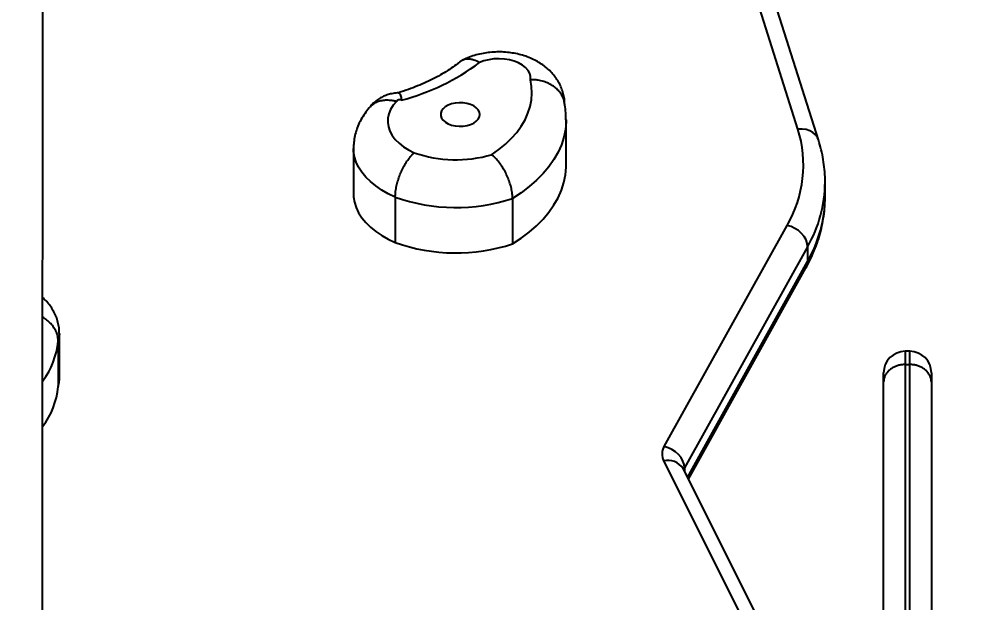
# Model space of a CAD drawing. Header units: millimetres. Extents: x -5684 to 4493, y -3963 to 3401.
# Drawn here: x -1857.9 to -1439.6, y 1572 to 1828.9 of the extents above; entities that cross this region are included whole.
import ezdxf

# ---------------------------------------------------------------- set-up
doc = ezdxf.new("R2010")
doc.units = ezdxf.units.MM
for name, color, linetype in [('DIKOM_ОБЪЕКТ', 7, 'Continuous'), ('DIKOM_РАЗМЕР_ЗОНА', 7, 'Continuous'), ('DIKOM_РАЗМЕР_ОБЪЕКТА', 7, 'Continuous')]:
    doc.layers.add(name, color=color, linetype=linetype)
doc.styles.add('style1', font='arial.ttf', dxfattribs={"width": 0.8})
doc.dimstyles.new('1-50', dxfattribs={"dimtxt": 300, "dimasz": 200, "dimexe": 100, "dimexo": 0, "dimgap": 100, "dimtad": 1, "dimdec": 0, "dimtxsty": 'style1', "dimcen": 0, "dimclrd": 7, "dimclre": 7, "dimadec": 1, "dimazin": 2, "dimtfac": 1, "dimtdec": 0, "dimtmove": 0, "dimatfit": 3, "dimfxl": 0, "dimlwd": 25, "dimlwe": 18, "dimarcsym": 0})

# ---------------------------------------------------------------- blocks, each defined once
blk = doc.blocks.new('*D10')
at = {"layer": 'Defpoints', "color": 0, "transparency": 16777216}
for p in [(-1818.33, 3401.44), (-5234.13, -2954), (1.4, -2954)]:
    blk.add_point(p, dxfattribs=at)
at = {"layer": 'DIKOM_РАЗМЕР_ЗОНА', "color": 7, "lineweight": 18, "transparency": 16777216}
for p, q in [((-1818.33, 3401.44), (-5334.13, 3401.44)), ((1.4, -2954), (-5334.13, -2954))]:
    blk.add_line(p, q, dxfattribs=at)
at = {"layer": 'DIKOM_РАЗМЕР_ЗОНА', "color": 7, "lineweight": 25, "transparency": 16777216}
blk.add_line((-5234.13, 3201.44), (-5234.13, -2754), dxfattribs=at)
at = {"layer": 'DIKOM_РАЗМЕР_ЗОНА', "color": 7, "transparency": 16777216}
for points in [[(-5267.46, 3201.44), (-5200.79, 3201.44), (-5234.13, 3401.44)], [(-5267.46, -2754), (-5200.79, -2754), (-5234.13, -2954)]]:
    blk.add_solid(points, dxfattribs=at)
at = {"layer": 'DIKOM_РАЗМЕР_ЗОНА', "color": 0, "transparency": 16777216, "insert": (-5487.4, -234.84), "char_height": 300, "attachment_point": 5, "rotation": 90, "style": 'style1'}
blk.add_mtext('6350', dxfattribs=at)
blk = doc.blocks.new('*D11')
at = {"layer": 'Defpoints', "color": 0, "transparency": 16777216}
for p in [(-3580.77, 1935), (-1952.03, 1935), (1.4, -915)]:
    blk.add_point(p, dxfattribs=at)
at = {"layer": 'DIKOM_РАЗМЕР_ОБЪЕКТА', "color": 7, "lineweight": 18, "transparency": 16777216}
for p, q in [((-1952.03, 1935), (-3680.77, 1935)), ((1.4, -915), (-3680.77, -915))]:
    blk.add_line(p, q, dxfattribs=at)
at = {"layer": 'DIKOM_РАЗМЕР_ОБЪЕКТА', "color": 7, "lineweight": 25, "transparency": 16777216}
blk.add_line((-3580.77, -715), (-3580.77, 1735), dxfattribs=at)
at = {"layer": 'DIKOM_РАЗМЕР_ОБЪЕКТА', "color": 7, "transparency": 16777216}
for points in [[(-3614.1, 1735), (-3547.44, 1735), (-3580.77, 1935)], [(-3614.1, -715), (-3547.44, -715), (-3580.77, -915)]]:
    blk.add_solid(points, dxfattribs=at)
at = {"layer": 'DIKOM_РАЗМЕР_ОБЪЕКТА', "color": 0, "transparency": 16777216, "insert": (-3833.94, 268.84), "char_height": 300, "attachment_point": 5, "rotation": 90, "style": 'style1'}
blk.add_mtext('2850', dxfattribs=at)

msp = doc.modelspace()

# ---------------------------------------------------------------- linework, layer by layer
at = {"layer": 'DIKOM_ОБЪЕКТ'}
for p, q in [((-1515.3, 1780.49), (-1558.71, 1917.73)), ((-1506.25, 1775.76), (-1549.65, 1912.99)), ((-1617.29, 1764.65), (-1617.29, 1784.66)), ((-1710.76, 1772.04), (-1710.76, 1752.03)), ((-1503.34, 1750.78), (-1503.34, 1757.19)), ((-1692.41, 1750.62), (-1692.41, 1730.62)), ((-1640.82, 1750), (-1640.82, 1730)), ((-1503.34, 1750.53), (-1503.34, 1750.78)), ((-1574.18, 1640.85), (-1520.07, 1738.11)), ((-1511.05, 1728.71), (-1565.17, 1631.44)), ((-1511.05, 1728.71), (-1511.05, 1722.31)), ((-1563.91, 1627.3), (-1511.05, 1722.31)), ((-1563.5, 1626.49), (-1511.76, 1719.49)), ((-1840.13, 1670.56), (-1840.13, 1690.56)), ((-1840.67, 1687.22), (-1840.67, 1667.22)), ((-1466.1, 1682.74), (-1468.1, 1682.74)), ((-1468.1, 1682.74), (-1468.1, 1676.92)), ((-1466.1, 1676.92), (-1466.1, 1682.74)), ((-1477.6, 1669.28), (-1477.6, 1673.24)), ((-1468.1, 1676.92), (-1466.1, 1676.92)), ((-1468.1, 1676.92), (-1468.1, 1565.04)), ((-1466.1, 1565.04), (-1466.1, 1676.92)), ((-1456.6, 1673.24), (-1456.6, 1669.28)), ((-1477.6, 1555.58), (-1477.6, 1669.28)), ((-1456.6, 1669.28), (-1456.6, 1555.54)), ((-1538.07, 1562.22), (-1574.33, 1634.5)), ((-1565.17, 1631.44), (-1565.17, 1629.81)), ((-1529.58, 1558.88), (-1565.84, 1631.16))]:
    msp.add_line(p, q, dxfattribs=at)
at = {"layer": 'DIKOM_ОБЪЕКТ', "flags": 128}
for points in [[(-1632.93, 1802.25), (-1632.9, 1803.64), (-1633.25, 1805.01), (-1633.97, 1806.33), (-1635.05, 1807.56), (-1636.45, 1808.67), (-1638.13, 1809.63), (-1640.06, 1810.4), (-1642.17, 1810.98), (-1644.41, 1811.33), (-1646.72, 1811.46), (-1649.03, 1811.36), (-1651.28, 1811.04), (-1653.41, 1810.49), (-1655.37, 1809.74)], [(-1650.03, 1769.26), (-1646.82, 1771.52), (-1643.89, 1773.92), (-1641.27, 1776.45), (-1638.96, 1779.08), (-1636.98, 1781.8), (-1635.34, 1784.61), (-1634.04, 1787.48), (-1633.1, 1790.4), (-1632.51, 1793.35), (-1632.29, 1796.32), (-1632.43, 1799.29), (-1632.93, 1802.25)], [(-1691.88, 1792.71), (-1693.34, 1790.98), (-1694.47, 1789.16), (-1695.25, 1787.28), (-1695.67, 1785.35), (-1695.74, 1783.41), (-1695.44, 1781.48), (-1694.78, 1779.57), (-1693.77, 1777.73), (-1692.43, 1775.96), (-1690.76, 1774.3), (-1688.8, 1772.76), (-1686.55, 1771.36), (-1684.07, 1770.11)], [(-1689.65, 1793.25), (-1689.97, 1793.37), (-1690.32, 1793.42), (-1690.68, 1793.43), (-1691.03, 1793.37), (-1691.34, 1793.26), (-1691.6, 1793.11), (-1691.78, 1792.92), (-1691.88, 1792.71)], [(-1659.29, 1791.33), (-1660.86, 1791.79), (-1662.55, 1792.05), (-1664.29, 1792.1), (-1666.01, 1791.94), (-1667.65, 1791.58), (-1669.13, 1791.02), (-1670.39, 1790.3), (-1671.39, 1789.44), (-1672.07, 1788.48), (-1672.42, 1787.45), (-1672.42, 1786.41), (-1672.07, 1785.38), (-1671.37, 1784.42), (-1670.37, 1783.56), (-1669.11, 1782.84), (-1667.62, 1782.29), (-1665.99, 1781.93), (-1664.26, 1781.77), (-1662.52, 1781.82), (-1660.83, 1782.09), (-1659.26, 1782.55), (-1657.88, 1783.19), (-1656.75, 1783.99), (-1655.91, 1784.9), (-1655.39, 1785.9), (-1655.21, 1786.95), (-1655.39, 1787.99), (-1655.92, 1788.99), (-1656.77, 1789.9), (-1657.91, 1790.69), (-1659.29, 1791.33)], [(-1617.29, 1784.65), (-1617.3, 1783.77), (-1617.6, 1780.37), (-1618.28, 1776.99), (-1619.35, 1773.64), (-1620.8, 1770.35), (-1622.63, 1767.12), (-1624.82, 1763.98), (-1627.36, 1760.93), (-1630.25, 1758), (-1633.46, 1755.19), (-1636.99, 1752.52), (-1640.82, 1750)], [(-1506.25, 1775.76), (-1506.68, 1776.78), (-1507.54, 1778), (-1508.7, 1779.02), (-1510.12, 1779.8), (-1511.73, 1780.32), (-1513.48, 1780.55), (-1515.3, 1780.49)], [(-1692.41, 1750.62), (-1695.51, 1752.09), (-1698.38, 1753.71), (-1700.99, 1755.48), (-1703.33, 1757.39), (-1705.38, 1759.41), (-1707.11, 1761.54), (-1708.52, 1763.75), (-1709.59, 1766.02), (-1710.32, 1768.35), (-1710.7, 1770.7), (-1710.76, 1772.02)], [(-1640.82, 1730), (-1636.99, 1732.52), (-1633.46, 1735.19), (-1630.25, 1738), (-1627.36, 1740.93), (-1624.82, 1743.98), (-1622.63, 1747.12), (-1620.8, 1750.34), (-1619.35, 1753.64), (-1618.28, 1756.98), (-1617.6, 1760.37), (-1617.3, 1763.77), (-1617.29, 1764.65)], [(-1710.76, 1752.03), (-1710.7, 1750.7), (-1710.32, 1748.34), (-1709.59, 1746.02), (-1708.52, 1743.74), (-1707.11, 1741.53), (-1705.38, 1739.41), (-1703.33, 1737.38), (-1700.99, 1735.48), (-1698.38, 1733.71), (-1695.51, 1732.08), (-1692.41, 1730.62)], [(-1511.05, 1728.71), (-1511.23, 1730.23), (-1511.74, 1731.75), (-1512.57, 1733.24), (-1513.69, 1734.61), (-1515.06, 1735.83), (-1516.62, 1736.84), (-1518.31, 1737.62), (-1520.07, 1738.11)], [(-1840.13, 1690.55), (-1840.23, 1689.13), (-1840.67, 1687.22)], [(-1840.67, 1667.22), (-1840.23, 1669.13), (-1840.13, 1670.56)], [(-1565.17, 1631.44), (-1565.34, 1632.96), (-1565.85, 1634.49), (-1566.68, 1635.97), (-1567.8, 1637.35), (-1569.17, 1638.56), (-1570.73, 1639.58), (-1572.42, 1640.35), (-1574.18, 1640.85)]]:
    msp.add_lwpolyline(points, dxfattribs=at)
at = {"layer": 'DIKOM_ОБЪЕКТ'}
for centre, radius, start, end in [((-1715.35, 1890.59), 100.67, 284.7881, 306.5725), ((-1565.79, 1764.71), 52.9, 329.8164, 17.362), ((-1665.7, 1823.34), 56.31, 250.9612, 286.1583), ((-1561.88, 1757.76), 58.54, 330.2512, 359.4183), ((-1665.7, 1825.88), 79.85, 250.4634, 288.1585), ((-1561.18, 1751.17), 57.84, 330.0687, 359.3668), ((-1665.7, 1805.88), 79.85, 250.4634, 288.1585), ((-1516.75, 1722.25), 5.69, 331.0753, 0.6212), ((-1875.17, 1690.49), 34.65, 323.2286, 354.5879), ((-1468.1, 1673.24), 9.5, 90, 180), ((-1466.1, 1673.24), 9.5, 0, 90), ((-1875.2, 1670.49), 34.69, 323.0027, 354.5779), ((-1568.47, 1637.53), 6.6, 149.8292, 207.3287), ((-1572.35, 1627.09), 7.67, 32.012, 105.0284), ((-1562.33, 1629.84), 3.25, 150.5448, 168.179)]:
    msp.add_arc(centre, radius, start, end, dxfattribs=at)
for points, knots in [([(-1848.58, 446), (-1848.58, 446.93), (-1848.58, 449.41), (-1848.58, 453.42), (-1848.57, 460.02), (-1848.57, 468.47), (-1848.57, 479.19), (-1848.56, 489.95), (-1848.56, 500.55), (-1848.55, 511.38), (-1848.55, 522.52), (-1848.54, 534.33), (-1848.53, 545.65), (-1848.52, 557.08), (-1848.52, 568.5), (-1848.51, 579.8), (-1848.51, 590.24), (-1848.5, 599.82), (-1848.5, 608.8), (-1848.49, 630.14), (-1848.47, 664.4), (-1848.45, 705.16), (-1848.43, 739.64), (-1848.42, 767.69), (-1848.41, 795.57), (-1848.39, 823.25), (-1848.37, 850.71), (-1848.36, 875.12), (-1848.35, 896.46), (-1848.33, 914.73), (-1848.32, 932.5), (-1848.31, 949.65), (-1848.29, 965.73), (-1848.28, 980.66), (-1848.26, 994.38), (-1848.25, 1007.16), (-1848.23, 1019.1), (-1848.21, 1030.21), (-1848.2, 1040.58), (-1848.18, 1050.29), (-1848.16, 1059.5), (-1848.14, 1069.51), (-1848.12, 1080.22), (-1848.09, 1091.73), (-1848.07, 1103.25), (-1848.04, 1115.16), (-1848.02, 1126.97), (-1848, 1138.79), (-1847.98, 1150.54), (-1847.96, 1163.08), (-1847.94, 1176.36), (-1847.92, 1190.31), (-1847.9, 1205.72), (-1847.88, 1222.63), (-1847.86, 1241.06), (-1847.85, 1260.02), (-1847.82, 1282.19), (-1847.8, 1307.64), (-1847.77, 1336.35), (-1847.75, 1365.22), (-1847.72, 1394.19), (-1847.7, 1425.18), (-1847.67, 1458.31), (-1847.64, 1493.79), (-1847.62, 1524.89), (-1847.6, 1551.19), (-1847.58, 1572.2), (-1847.57, 1592.7), (-1847.56, 1608.68), (-1847.55, 1620.21), (-1847.54, 1627.46), (-1847.54, 1634.92), (-1847.53, 1642.94), (-1847.53, 1651.8), (-1847.52, 1661.37), (-1847.52, 1671.62), (-1847.51, 1682.52), (-1847.5, 1694.26), (-1847.5, 1706.84), (-1847.49, 1720.84), (-1847.48, 1736.35), (-1847.47, 1753.43), (-1847.46, 1771.58), (-1847.45, 1790.81), (-1847.44, 1811.12), (-1847.43, 1832.49), (-1847.41, 1854.92), (-1847.41, 1870.23), (-1847.4, 1878.05)], [0, 0, 0, 0, 0.001498, 0.003989, 0.006445, 0.012118, 0.017672, 0.024107, 0.030318, 0.036301, 0.04398, 0.051268, 0.058164, 0.064674, 0.071918, 0.078615, 0.084763, 0.090361, 0.095472, 0.100516, 0.12772, 0.155228, 0.1717, 0.188174, 0.204661, 0.221178, 0.237752, 0.254405, 0.26601, 0.277604, 0.289167, 0.300684, 0.312153, 0.322908, 0.333648, 0.344402, 0.355189, 0.366017, 0.376692, 0.387401, 0.398131, 0.408864, 0.42417, 0.439439, 0.454657, 0.469813, 0.484904, 0.496816, 0.508717, 0.520626, 0.532558, 0.544521, 0.556506, 0.570663, 0.584852, 0.599066, 0.613303, 0.633672, 0.654032, 0.67433, 0.694581, 0.714799, 0.73878, 0.762731, 0.786671, 0.800714, 0.81431, 0.827405, 0.840005, 0.844582, 0.849091, 0.853587, 0.858525, 0.864005, 0.870028, 0.876206, 0.882869, 0.890018, 0.897653, 0.905776, 0.915419, 0.925671, 0.936534, 0.948007, 0.960092, 0.972786, 0.98609, 1, 1, 1, 1]), ([(-1655.37, 1809.74), (-1655.38, 1809.75), (-1656.18, 1810.23), (-1657.59, 1810.89), (-1659.53, 1811.33), (-1661.16, 1811.32), (-1662.65, 1810.96), (-1663.46, 1810.41), (-1663.87, 1810.13)], [0, 0, 0, 0, 0.003575, 0.253901, 0.438955, 0.629311, 0.813554, 1, 1, 1, 1]), ([(-1617.91, 1791.45), (-1617.91, 1791.8), (-1617.9, 1792.99), (-1618.21, 1794.98), (-1618.83, 1797.38), (-1619.75, 1799.68), (-1620.92, 1801.86), (-1622.35, 1803.9), (-1624.01, 1805.81), (-1625.92, 1807.56), (-1628.05, 1809.16), (-1630.41, 1810.57), (-1632.98, 1811.8), (-1635.72, 1812.81), (-1638.61, 1813.59), (-1641.58, 1814.13), (-1644.62, 1814.44), (-1647.69, 1814.49), (-1650.76, 1814.3), (-1653.81, 1813.87), (-1656.82, 1813.17), (-1659.76, 1812.2), (-1661.81, 1811.32), (-1662.87, 1810.76), (-1663.03, 1810.68)], [0, 0, 0, 0, 0.018646, 0.062778, 0.106502, 0.150073, 0.193759, 0.237847, 0.282635, 0.328413, 0.375415, 0.42375, 0.47333, 0.523853, 0.574896, 0.62605, 0.677207, 0.728418, 0.779838, 0.831619, 0.883956, 0.937008, 0.990798, 1, 1, 1, 1]), ([(-1663.88, 1810.14), (-1664.22, 1809.86), (-1665.45, 1808.88), (-1667.75, 1807.24), (-1670.86, 1805.26), (-1674.21, 1803.36), (-1677.79, 1801.56), (-1681.58, 1799.87), (-1685.59, 1798.3), (-1688.86, 1797.14), (-1690.84, 1796.56), (-1691.37, 1796.4)], [0, 0, 0, 0, 0.050919, 0.179303, 0.30775, 0.436248, 0.564932, 0.693881, 0.823139, 0.952722, 1, 1, 1, 1]), ([(-1618.07, 1792.45), (-1618.08, 1792.49), (-1618.15, 1793.19), (-1618.67, 1794.51), (-1619.68, 1796.35), (-1621.09, 1797.99), (-1622.83, 1799.42), (-1624.85, 1800.59), (-1627.11, 1801.48), (-1629.26, 1801.98), (-1631.2, 1802.22), (-1632.34, 1802.26), (-1632.92, 1802.25), (-1632.93, 1802.25)], [0, 0, 0, 0, 0.005594, 0.126106, 0.243218, 0.363721, 0.480944, 0.60155, 0.719075, 0.839982, 0.918314, 0.997609, 1, 1, 1, 1]), ([(-1691.17, 1796.4), (-1691.31, 1796.4), (-1692.23, 1796.41), (-1693.87, 1796.13), (-1696.03, 1795.57), (-1698.02, 1794.75), (-1699.86, 1793.69), (-1701.53, 1792.4), (-1702.79, 1791.2), (-1703.4, 1790.38), (-1703.59, 1790.11)], [0, 0, 0, 0, 0.028252, 0.193189, 0.343772, 0.492589, 0.639802, 0.785934, 0.931487, 1, 1, 1, 1]), ([(-1689.65, 1793.25), (-1689.65, 1793.26), (-1689.58, 1793.65), (-1689.64, 1794.39), (-1689.94, 1795.35), (-1690.4, 1796.07), (-1690.84, 1796.43), (-1691.1, 1796.38), (-1691.17, 1796.37)], [0, 0, 0, 0, 0.002573, 0.193791, 0.392027, 0.639699, 0.894621, 1, 1, 1, 1]), ([(-1703.52, 1790.19), (-1703.64, 1790.07), (-1704.49, 1789.15), (-1705.88, 1787.3), (-1707.55, 1784.62), (-1708.87, 1781.84), (-1709.85, 1779), (-1710.47, 1776.13), (-1710.76, 1773.79), (-1710.73, 1772.42), (-1710.72, 1772.02)], [0, 0, 0, 0, 0.02586, 0.186874, 0.344879, 0.498615, 0.648447, 0.794993, 0.938977, 1, 1, 1, 1]), ([(-1691.88, 1792.71), (-1691.89, 1792.71), (-1692.43, 1792.82), (-1693.48, 1793.02), (-1695.25, 1793.21), (-1697.21, 1793.2), (-1699.26, 1792.84), (-1701.1, 1792.12), (-1702.54, 1791.24), (-1703.23, 1790.47), (-1703.5, 1790.17)], [0, 0, 0, 0, 0.002614, 0.112059, 0.223033, 0.387248, 0.55622, 0.720323, 0.889177, 1, 1, 1, 1]), ([(-1617.33, 1784.65), (-1617.32, 1785.36), (-1617.31, 1787.24), (-1617.58, 1789.85), (-1617.95, 1791.73), (-1618.1, 1792.45)], [0, 0, 0, 0, 0.2704005, 0.7190341, 1, 1, 1, 1]), ([(-1503.37, 1757.16), (-1503.37, 1757.57), (-1503.32, 1759.44), (-1503.56, 1762.76), (-1504.11, 1767.09), (-1504.98, 1771.44), (-1505.82, 1774.31), (-1506.25, 1775.76)], [0, 0, 0, 0, 0.066249, 0.298163, 0.530079, 0.762315, 1, 1, 1, 1]), ([(-1692.41, 1750.62), (-1692.38, 1751.31), (-1692.34, 1752.7), (-1691.98, 1754.98), (-1691.4, 1757.36), (-1690.62, 1759.74), (-1689.65, 1762.1), (-1688.53, 1764.32), (-1687.27, 1766.39), (-1686.08, 1767.99), (-1685.02, 1769.21), (-1684.4, 1769.81), (-1684.08, 1770.1), (-1684.07, 1770.11)], [0, 0, 0, 0, 0.105752, 0.214571, 0.320323, 0.42914, 0.534913, 0.64375, 0.749577, 0.858469, 0.927152, 0.996645, 1, 1, 1, 1]), ([(-1640.82, 1750), (-1640.84, 1750.68), (-1640.89, 1752.06), (-1641.29, 1754.31), (-1641.91, 1756.65), (-1642.76, 1758.98), (-1643.82, 1761.29), (-1645.05, 1763.47), (-1646.42, 1765.49), (-1647.74, 1767.1), (-1648.94, 1768.34), (-1649.66, 1768.96), (-1650.02, 1769.25), (-1650.03, 1769.26)], [0, 0, 0, 0, 0.104286, 0.211606, 0.315889, 0.423177, 0.52786, 0.635524, 0.741216, 0.849897, 0.923609, 0.998286, 1, 1, 1, 1]), ([(-1511.76, 1719.49), (-1511.35, 1720.26), (-1510.18, 1722.4), (-1508.51, 1725.99), (-1506.84, 1730.26), (-1505.49, 1734.58), (-1504.46, 1738.92), (-1503.77, 1743.27), (-1503.39, 1747.14), (-1503.38, 1749.55), (-1503.38, 1750.5)], [0, 0, 0, 0, 0.077874, 0.218411, 0.358286, 0.497332, 0.635607, 0.773214, 0.910299, 1, 1, 1, 1]), ([(-1840.17, 1690.55), (-1840.16, 1690.96), (-1840.14, 1692.22), (-1840.44, 1694.28), (-1841.04, 1696.69), (-1841.93, 1699), (-1843.08, 1701.19), (-1844.49, 1703.24), (-1845.96, 1704.99), (-1847.04, 1705.96), (-1847.5, 1706.37)], [0, 0, 0, 0, 0.06948, 0.208113, 0.345405, 0.482151, 0.61919, 0.757415, 0.897762, 1, 1, 1, 1]), ([(-1840.67, 1687.22), (-1840.71, 1687.89), (-1840.79, 1689.24), (-1841.44, 1691.24), (-1842.46, 1693.17), (-1843.86, 1694.95), (-1845.54, 1696.53), (-1846.86, 1697.38), (-1847.5, 1697.79)], [0, 0, 0, 0, 0.166349, 0.337526, 0.503875, 0.675039, 0.841545, 1, 1, 1, 1]), ([(-1468.1, 1676.92), (-1468.37, 1676.92), (-1468.89, 1676.91), (-1469.68, 1676.82), (-1470.47, 1676.69), (-1471.24, 1676.5), (-1471.99, 1676.26), (-1472.7, 1675.98), (-1473.39, 1675.64), (-1474.25, 1675.14), (-1475.03, 1674.54), (-1475.71, 1673.88), (-1476.16, 1673.34), (-1476.56, 1672.79), (-1476.89, 1672.21), (-1477.17, 1671.6), (-1477.39, 1670.93), (-1477.55, 1670.21), (-1477.6, 1669.65), (-1477.6, 1669.34), (-1477.6, 1669.28)], [0, 0, 0, 0, 0.052747, 0.10586, 0.160128, 0.214796, 0.267734, 0.321042, 0.374924, 0.429591, 0.53536, 0.589629, 0.644296, 0.697044, 0.750157, 0.804426, 0.859094, 0.922482, 0.986509, 1, 1, 1, 1]), ([(-1456.6, 1669.28), (-1456.6, 1669.34), (-1456.61, 1669.65), (-1456.66, 1670.21), (-1456.81, 1670.92), (-1457.03, 1671.58), (-1457.3, 1672.18), (-1457.64, 1672.77), (-1458.03, 1673.33), (-1458.49, 1673.86), (-1458.99, 1674.36), (-1459.55, 1674.83), (-1460.35, 1675.39), (-1461.25, 1675.87), (-1462.2, 1676.26), (-1462.95, 1676.5), (-1463.71, 1676.68), (-1464.49, 1676.82), (-1465.29, 1676.91), (-1465.83, 1676.92), (-1466.1, 1676.92)], [0, 0, 0, 0, 0.0134909, 0.076879, 0.1409061, 0.1936537, 0.2467674, 0.3010363, 0.3557042, 0.4084513, 0.4615647, 0.5158331, 0.5705007, 0.6766549, 0.7305367, 0.7852041, 0.8379511, 0.8910643, 0.9453326, 1, 1, 1, 1])]:
    msp.add_open_spline(points, degree=3, knots=knots, dxfattribs=at)

# ---------------------------------------------------------------- dimensions: what is measured, and where the dimension line sits
at = {"layer": 'DIKOM_РАЗМЕР_ЗОНА'}
dim = msp.add_linear_dim(base=(-5234.13, -2954), p1=(-1818.33, 3401.44), p2=(1.4, -2954), angle=90, text='6350', dimstyle='1-50', dxfattribs=at)
dim.commit()
dim.dimension.update_dxf_attribs({"geometry": '*D10', "text_midpoint": (-5234.13, -234.84), "dimtype": 160})
at = {"layer": 'DIKOM_РАЗМЕР_ОБЪЕКТА'}
dim = msp.add_linear_dim(base=(-3580.77, 1935), p1=(1.4, -915), p2=(-1952.03, 1935), angle=90, dimstyle='1-50', dxfattribs=at)
dim.commit()
dim.dimension.update_dxf_attribs({"geometry": '*D11', "text_midpoint": (-3580.77, 268.84), "dimtype": 160})

doc.saveas('drawing.dxf')
